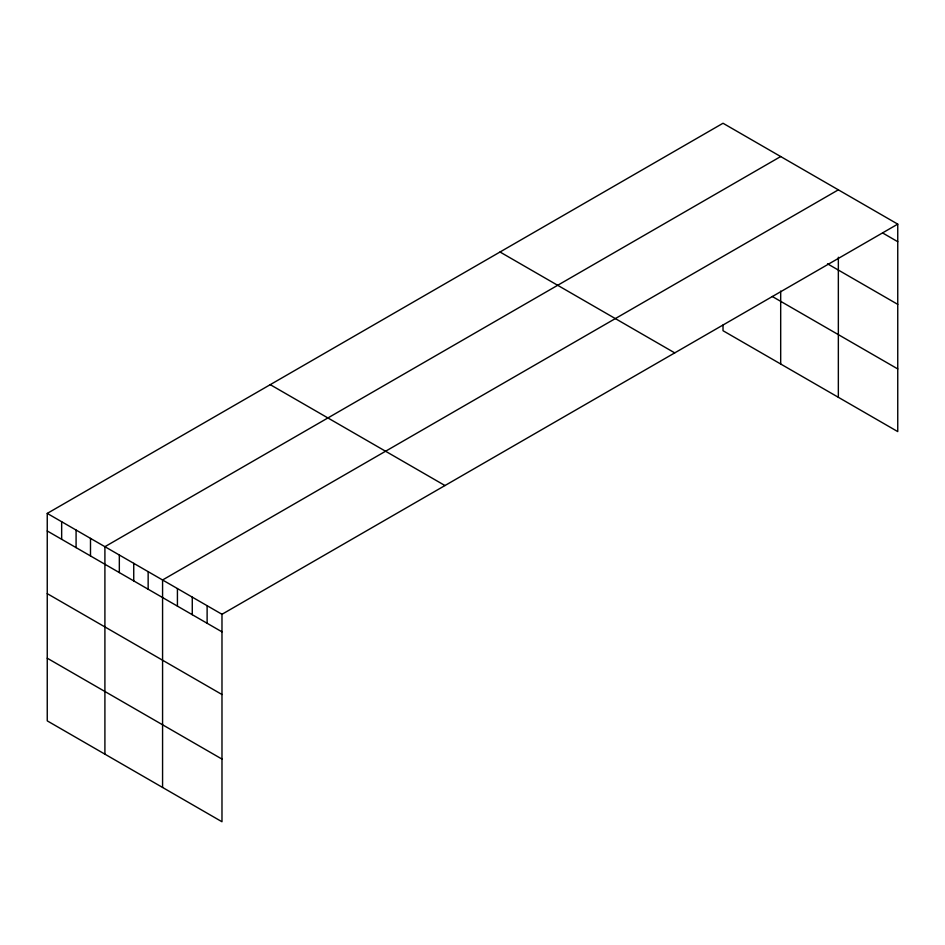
<?xml version="1.0" encoding="UTF-8"?>
<svg xmlns="http://www.w3.org/2000/svg" width="945" height="945" viewBox="0 0 945 945"><rect width="100%" height="100%" fill="white"/><g stroke="black" fill="none" stroke-linecap="round" stroke-linejoin="round"><path stroke-width="1.42" d="M897.75 224.13L221.98 614.285L221.98 821.748L47.25 720.87L47.25 513.407L723.019 123.252L897.75 224.13L897.75 431.593L723.019 330.715L723.019 325.021M780.688 156.539L104.907 546.694L104.907 754.157M838.345 189.839L162.575 579.982L162.575 787.445M882.902 233.12L897.75 241.696M827.536 263.82L897.75 304.361M772.278 296.482L897.75 368.928M500.023 252.008L674.742 352.887M270.258 384.662L444.977 485.541M47.25 513.407L221.98 614.285M47.25 530.972L221.98 631.851M47.25 593.637L221.98 694.516M47.25 658.204L221.98 759.083M838.345 257.241L838.345 397.29M780.688 291.06L780.688 364.002M207.12 605.71L207.12 623.275M192.272 597.134L192.272 614.699M177.424 588.558L177.424 606.123M148.152 571.666L148.152 589.219M133.741 563.338L133.741 580.903M119.33 555.022L119.33 572.576M90.496 538.378L90.496 555.932M76.084 530.05L76.084 547.616M61.661 521.735L61.661 539.288"/></g></svg>
